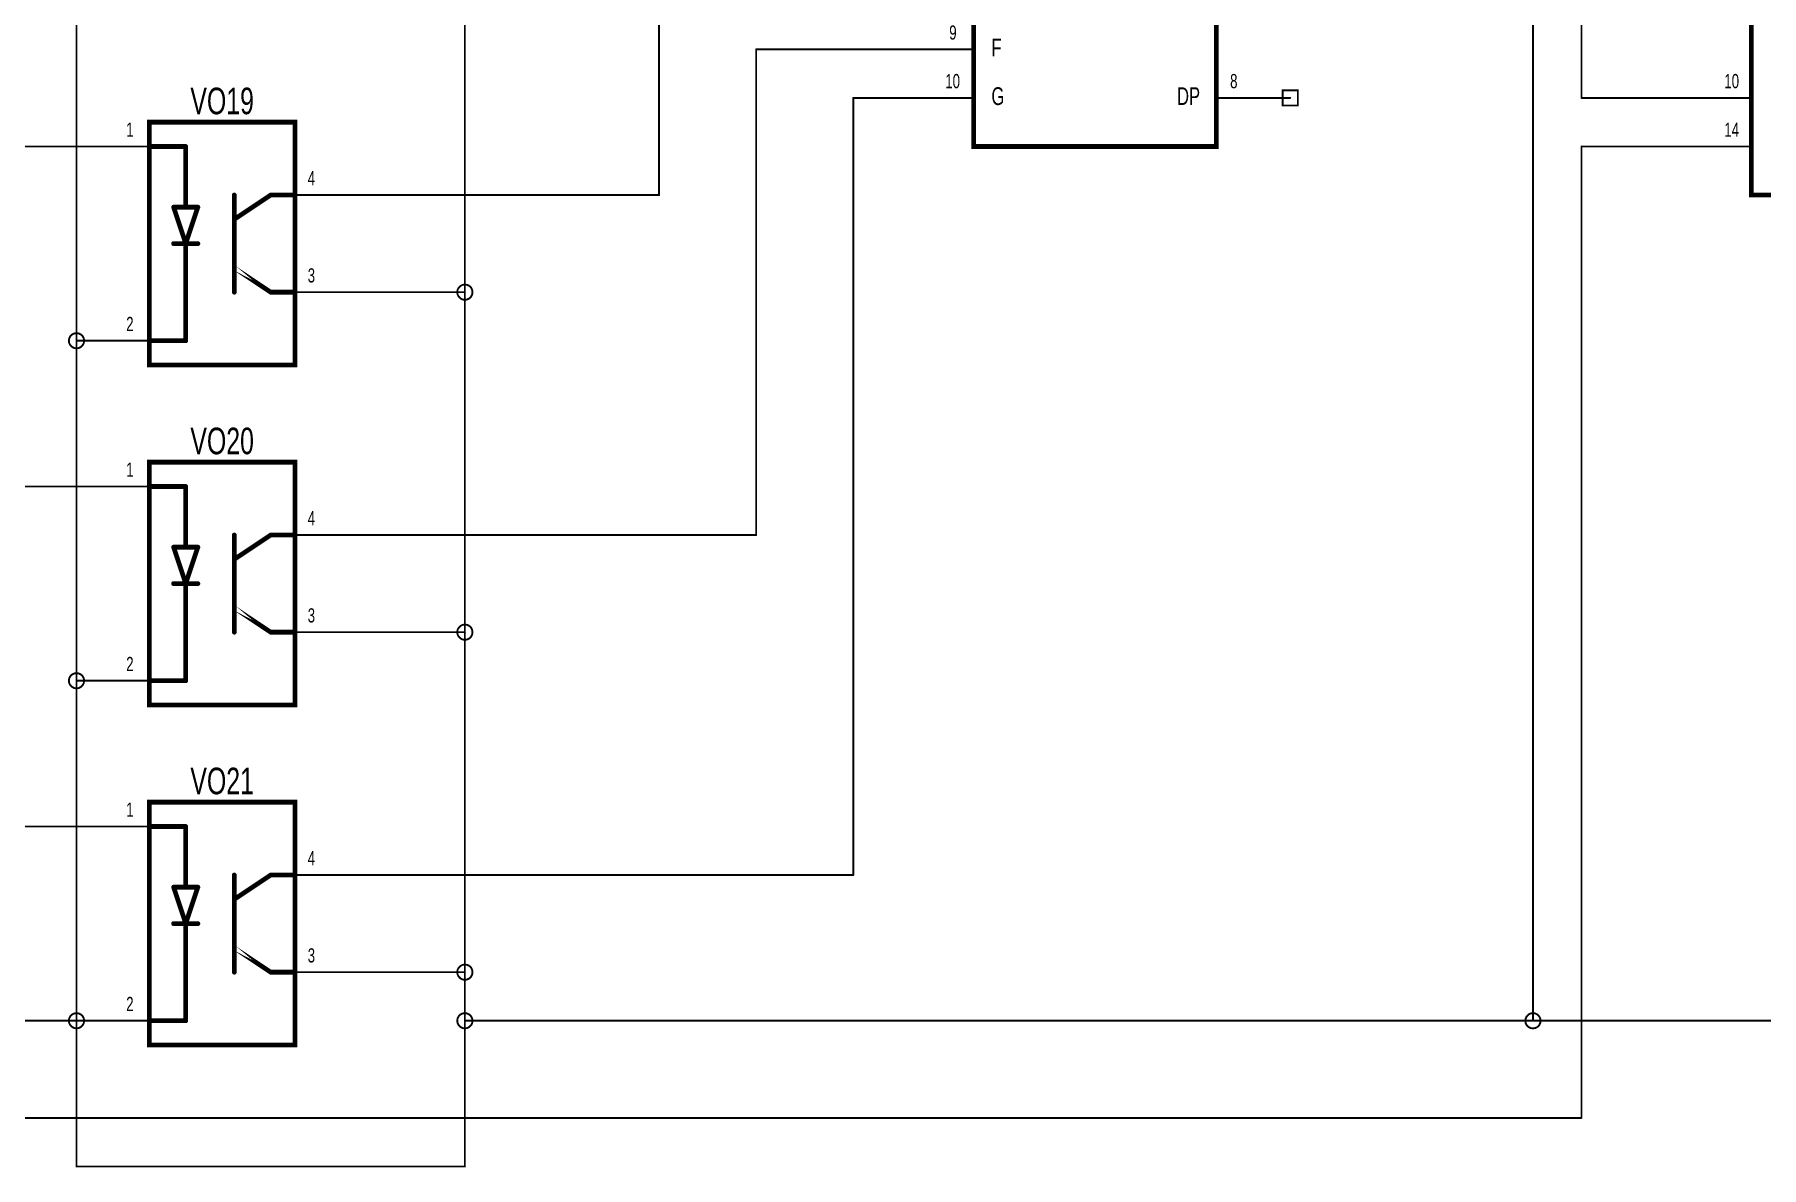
# Model space of a CAD drawing. Extents: x -9.1 to 18.8, y -6.3 to 0.3.
# Drawn here: x 9.814 to 13.371, y -5.202 to -2.87 of the extents above; entities that cross this region are included whole.
import ezdxf
from ezdxf.enums import TextEntityAlignment as Align

# ---------------------------------------------------------------- set-up
doc = ezdxf.new("R2010")
doc.units = 0
for name, color, linetype in [('Element', 253, 'CONTINUOUS'), ('Net', 50, 'CONTINUOUS'), ('Pin', 50, 'CONTINUOUS')]:
    doc.layers.add(name, color=color, linetype=linetype)

msp = doc.modelspace()

# ---------------------------------------------------------------- linework, layer by layer
at = {"layer": 'Element', "linetype": 'CONTINUOUS', "const_width": 0.0098}
for points in [[(13.35, -2), (14.05, -2), (14.05, -3.2), (13.35, -3.2), (13.35, -2)], [(11.7479, -2.3), (12.2479, -2.3), (12.2479, -3.1), (11.7479, -3.1), (11.7479, -2.3)], [(10.05, -3.05), (10.35, -3.05), (10.35, -3.55), (10.05, -3.55), (10.05, -3.05)], [(10.05, -3.1), (10.125, -3.1)], [(10.125, -3.1), (10.125, -3.225)], [(10.225, -3.2), (10.225, -3.4)], [(10.225, -3.25), (10.3, -3.2)], [(10.3, -3.2), (10.35, -3.2)], [(10.15, -3.225), (10.1, -3.225)], [(10.1, -3.225), (10.125, -3.3)], [(10.125, -3.3), (10.15, -3.225)], [(10.1, -3.3), (10.15, -3.3)], [(10.125, -3.3), (10.125, -3.5)], [(10.225, -3.35), (10.3, -3.4), (10.225, -3.35)], [(10.3, -3.4), (10.35, -3.4)], [(10.125, -3.5), (10.05, -3.5)], [(10.05, -3.75), (10.35, -3.75), (10.35, -4.25), (10.05, -4.25), (10.05, -3.75)], [(10.05, -3.8), (10.125, -3.8)], [(10.125, -3.8), (10.125, -3.925)], [(10.225, -3.9), (10.225, -4.1)], [(10.225, -3.95), (10.3, -3.9)], [(10.3, -3.9), (10.35, -3.9)], [(10.15, -3.925), (10.1, -3.925)], [(10.1, -3.925), (10.125, -4)], [(10.125, -4), (10.15, -3.925)], [(10.1, -4), (10.15, -4)], [(10.125, -4), (10.125, -4.2)], [(10.225, -4.05), (10.3, -4.1), (10.225, -4.05)], [(10.3, -4.1), (10.35, -4.1)], [(10.125, -4.2), (10.05, -4.2)], [(10.05, -4.45), (10.35, -4.45), (10.35, -4.95), (10.05, -4.95), (10.05, -4.45)], [(10.05, -4.5), (10.125, -4.5)], [(10.125, -4.5), (10.125, -4.625)], [(10.15, -4.625), (10.1, -4.625)], [(10.1, -4.625), (10.125, -4.7)], [(10.125, -4.7), (10.15, -4.625)], [(10.225, -4.6), (10.225, -4.8)], [(10.225, -4.65), (10.3, -4.6)], [(10.3, -4.6), (10.35, -4.6)], [(10.1, -4.7), (10.15, -4.7)], [(10.125, -4.7), (10.125, -4.9)], [(10.225, -4.75), (10.3, -4.8), (10.225, -4.75)], [(10.3, -4.8), (10.35, -4.8)], [(10.125, -4.9), (10.05, -4.9)]]:
    msp.add_lwpolyline(points, dxfattribs=at)
at = {"layer": 'Element', "linetype": 'CONTINUOUS', "const_width": 0.0049}
for points in [[(10.0475, -3.1, 1), (10.0525, -3.1, 1), (10.0475, -3.1, 1)], [(10.1225, -3.1, 1), (10.1275, -3.1, 1), (10.1225, -3.1, 1)], [(10.1225, -3.1, 1), (10.1275, -3.1, 1), (10.1225, -3.1, 1)], [(10.2225, -3.2, 1), (10.2275, -3.2, 1), (10.2225, -3.2, 1)], [(10.2975, -3.2, 1), (10.3025, -3.2, 1), (10.2975, -3.2, 1)], [(10.2975, -3.2, 1), (10.3025, -3.2, 1), (10.2975, -3.2, 1)], [(10.3475, -3.2, 1), (10.3525, -3.2, 1), (10.3475, -3.2, 1)], [(10.0975, -3.225, 1), (10.1025, -3.225, 1), (10.0975, -3.225, 1)], [(10.0975, -3.225, 1), (10.1025, -3.225, 1), (10.0975, -3.225, 1)], [(10.1225, -3.225, 1), (10.1275, -3.225, 1), (10.1225, -3.225, 1)], [(10.1475, -3.225, 1), (10.1525, -3.225, 1), (10.1475, -3.225, 1)], [(10.1475, -3.225, 1), (10.1525, -3.225, 1), (10.1475, -3.225, 1)], [(10.2225, -3.25, 1), (10.2275, -3.25, 1), (10.2225, -3.25, 1)], [(10.0975, -3.3, 1), (10.1025, -3.3, 1), (10.0975, -3.3, 1)], [(10.1225, -3.3, 1), (10.1275, -3.3, 1), (10.1225, -3.3, 1)], [(10.1225, -3.3, 1), (10.1275, -3.3, 1), (10.1225, -3.3, 1)], [(10.1225, -3.3, 1), (10.1275, -3.3, 1), (10.1225, -3.3, 1)], [(10.1475, -3.3, 1), (10.1525, -3.3, 1), (10.1475, -3.3, 1)], [(10.2225, -3.35, 1), (10.2275, -3.35, 1), (10.2225, -3.35, 1)], [(10.2225, -3.4, 1), (10.2275, -3.4, 1), (10.2225, -3.4, 1)], [(10.2975, -3.4, 1), (10.3025, -3.4, 1), (10.2975, -3.4, 1)], [(10.3475, -3.4, 1), (10.3525, -3.4, 1), (10.3475, -3.4, 1)], [(10.0475, -3.5, 1), (10.0525, -3.5, 1), (10.0475, -3.5, 1)], [(10.1225, -3.5, 1), (10.1275, -3.5, 1), (10.1225, -3.5, 1)], [(10.1225, -3.5, 1), (10.1275, -3.5, 1), (10.1225, -3.5, 1)], [(10.0475, -3.8, 1), (10.0525, -3.8, 1), (10.0475, -3.8, 1)], [(10.1225, -3.8, 1), (10.1275, -3.8, 1), (10.1225, -3.8, 1)], [(10.1225, -3.8, 1), (10.1275, -3.8, 1), (10.1225, -3.8, 1)], [(10.2225, -3.9, 1), (10.2275, -3.9, 1), (10.2225, -3.9, 1)], [(10.2975, -3.9, 1), (10.3025, -3.9, 1), (10.2975, -3.9, 1)], [(10.2975, -3.9, 1), (10.3025, -3.9, 1), (10.2975, -3.9, 1)], [(10.3475, -3.9, 1), (10.3525, -3.9, 1), (10.3475, -3.9, 1)], [(10.0975, -3.925, 1), (10.1025, -3.925, 1), (10.0975, -3.925, 1)], [(10.0975, -3.925, 1), (10.1025, -3.925, 1), (10.0975, -3.925, 1)], [(10.1225, -3.925, 1), (10.1275, -3.925, 1), (10.1225, -3.925, 1)], [(10.1475, -3.925, 1), (10.1525, -3.925, 1), (10.1475, -3.925, 1)], [(10.1475, -3.925, 1), (10.1525, -3.925, 1), (10.1475, -3.925, 1)], [(10.2225, -3.95, 1), (10.2275, -3.95, 1), (10.2225, -3.95, 1)], [(10.0975, -4, 1), (10.1025, -4, 1), (10.0975, -4, 1)], [(10.1225, -4, 1), (10.1275, -4, 1), (10.1225, -4, 1)], [(10.1225, -4, 1), (10.1275, -4, 1), (10.1225, -4, 1)], [(10.1225, -4, 1), (10.1275, -4, 1), (10.1225, -4, 1)], [(10.1475, -4, 1), (10.1525, -4, 1), (10.1475, -4, 1)], [(10.2225, -4.05, 1), (10.2275, -4.05, 1), (10.2225, -4.05, 1)], [(10.2225, -4.1, 1), (10.2275, -4.1, 1), (10.2225, -4.1, 1)], [(10.2975, -4.1, 1), (10.3025, -4.1, 1), (10.2975, -4.1, 1)], [(10.3475, -4.1, 1), (10.3525, -4.1, 1), (10.3475, -4.1, 1)], [(10.0475, -4.2, 1), (10.0525, -4.2, 1), (10.0475, -4.2, 1)], [(10.1225, -4.2, 1), (10.1275, -4.2, 1), (10.1225, -4.2, 1)], [(10.1225, -4.2, 1), (10.1275, -4.2, 1), (10.1225, -4.2, 1)], [(10.0475, -4.5, 1), (10.0525, -4.5, 1), (10.0475, -4.5, 1)], [(10.1225, -4.5, 1), (10.1275, -4.5, 1), (10.1225, -4.5, 1)], [(10.1225, -4.5, 1), (10.1275, -4.5, 1), (10.1225, -4.5, 1)], [(10.0975, -4.625, 1), (10.1025, -4.625, 1), (10.0975, -4.625, 1)], [(10.0975, -4.625, 1), (10.1025, -4.625, 1), (10.0975, -4.625, 1)], [(10.1225, -4.625, 1), (10.1275, -4.625, 1), (10.1225, -4.625, 1)], [(10.1475, -4.625, 1), (10.1525, -4.625, 1), (10.1475, -4.625, 1)], [(10.1475, -4.625, 1), (10.1525, -4.625, 1), (10.1475, -4.625, 1)], [(10.2225, -4.6, 1), (10.2275, -4.6, 1), (10.2225, -4.6, 1)], [(10.2975, -4.6, 1), (10.3025, -4.6, 1), (10.2975, -4.6, 1)], [(10.2975, -4.6, 1), (10.3025, -4.6, 1), (10.2975, -4.6, 1)], [(10.3475, -4.6, 1), (10.3525, -4.6, 1), (10.3475, -4.6, 1)], [(10.2225, -4.65, 1), (10.2275, -4.65, 1), (10.2225, -4.65, 1)], [(10.0975, -4.7, 1), (10.1025, -4.7, 1), (10.0975, -4.7, 1)], [(10.1225, -4.7, 1), (10.1275, -4.7, 1), (10.1225, -4.7, 1)], [(10.1225, -4.7, 1), (10.1275, -4.7, 1), (10.1225, -4.7, 1)], [(10.1225, -4.7, 1), (10.1275, -4.7, 1), (10.1225, -4.7, 1)], [(10.1475, -4.7, 1), (10.1525, -4.7, 1), (10.1475, -4.7, 1)], [(10.2225, -4.75, 1), (10.2275, -4.75, 1), (10.2225, -4.75, 1)], [(10.2225, -4.8, 1), (10.2275, -4.8, 1), (10.2225, -4.8, 1)], [(10.2975, -4.8, 1), (10.3025, -4.8, 1), (10.2975, -4.8, 1)], [(10.3475, -4.8, 1), (10.3525, -4.8, 1), (10.3475, -4.8, 1)], [(10.0475, -4.9, 1), (10.0525, -4.9, 1), (10.0475, -4.9, 1)], [(10.1225, -4.9, 1), (10.1275, -4.9, 1), (10.1225, -4.9, 1)], [(10.1225, -4.9, 1), (10.1275, -4.9, 1), (10.1225, -4.9, 1)]]:
    msp.add_lwpolyline(points, format="xyb", dxfattribs=at)
at = {"layer": 'Net', "linetype": 'CONTINUOUS', "const_width": 0.0039}
for points in [[(9.9, -2.1), (9.9, -3.5)], [(13, -3), (13, -2.1)], [(10.7, -3.4), (10.7, -2.7)], [(12.9, -2.7), (12.9, -4.9)], [(11.1, -3.2), (11.1, -2.8)], [(11.3, -3.9), (11.3, -2.9)], [(11.3, -2.9), (11.5953, -2.9)], [(11.5, -4.6), (11.5, -3)], [(11.5, -3), (11.5953, -3)], [(13.2, -3), (13, -3)], [(9.7, -3.1), (9.9, -3.1)], [(13, -5.1), (13, -3.1)], [(13, -3.1), (13.2, -3.1)], [(10.5, -3.2), (11.1, -3.2)], [(10.7, -3.4), (10.5, -3.4)], [(10.6843, -3.4), (10.685, -3.4049), (10.6873, -3.4093), (10.6907, -3.4127), (10.6951, -3.415), (10.7, -3.4157), (10.7049, -3.415), (10.7093, -3.4127), (10.7127, -3.4093), (10.715, -3.4049), (10.7157, -3.4), (10.715, -3.3951), (10.7127, -3.3907), (10.7093, -3.3873), (10.7049, -3.385), (10.7, -3.3843), (10.6951, -3.385), (10.6907, -3.3873), (10.6873, -3.3907), (10.685, -3.3951), (10.6843, -3.4)], [(10.7, -4.1), (10.7, -3.4)], [(10.7, -3.4), (10.7, -3.4)], [(9.8843, -3.5), (9.885, -3.5049), (9.8873, -3.5093), (9.8907, -3.5127), (9.8951, -3.515), (9.9, -3.5157), (9.9049, -3.515), (9.9093, -3.5127), (9.9127, -3.5093), (9.915, -3.5049), (9.9157, -3.5), (9.915, -3.4951), (9.9127, -3.4907), (9.9093, -3.4873), (9.9049, -3.485), (9.9, -3.4843), (9.8951, -3.485), (9.8907, -3.4873), (9.8873, -3.4907), (9.885, -3.4951), (9.8843, -3.5)], [(9.8843, -3.5), (9.885, -3.5049), (9.8873, -3.5093), (9.8907, -3.5127), (9.8951, -3.515), (9.9, -3.5157), (9.9049, -3.515), (9.9093, -3.5127), (9.9127, -3.5093), (9.915, -3.5049), (9.9157, -3.5), (9.915, -3.4951), (9.9127, -3.4907), (9.9093, -3.4873), (9.9049, -3.485), (9.9, -3.4843), (9.8951, -3.485), (9.8907, -3.4873), (9.8873, -3.4907), (9.885, -3.4951), (9.8843, -3.5)], [(9.9, -3.5), (9.9, -3.5)], [(9.9, -3.5), (9.9, -4.2)], [(9.6, -3.8), (9.9, -3.8)], [(10.5, -3.9), (11.3, -3.9)], [(10.6843, -4.1), (10.685, -4.1049), (10.6873, -4.1093), (10.6907, -4.1127), (10.6951, -4.115), (10.7, -4.1157), (10.7049, -4.115), (10.7093, -4.1127), (10.7127, -4.1093), (10.715, -4.1049), (10.7157, -4.1), (10.715, -4.0951), (10.7127, -4.0907), (10.7093, -4.0873), (10.7049, -4.085), (10.7, -4.0843), (10.6951, -4.085), (10.6907, -4.0873), (10.6873, -4.0907), (10.685, -4.0951), (10.6843, -4.1)], [(10.7, -4.1), (10.5, -4.1)], [(10.7, -4.8), (10.7, -4.1)], [(10.7, -4.1), (10.7, -4.1)], [(9.8843, -4.2), (9.885, -4.2049), (9.8873, -4.2093), (9.8907, -4.2127), (9.8951, -4.215), (9.9, -4.2157), (9.9049, -4.215), (9.9093, -4.2127), (9.9127, -4.2093), (9.915, -4.2049), (9.9157, -4.2), (9.915, -4.1951), (9.9127, -4.1907), (9.9093, -4.1873), (9.9049, -4.185), (9.9, -4.1843), (9.8951, -4.185), (9.8907, -4.1873), (9.8873, -4.1907), (9.885, -4.1951), (9.8843, -4.2)], [(9.9, -4.2), (9.9, -4.2)], [(9.9, -4.2), (9.9, -4.9)], [(9.5, -4.5), (9.9, -4.5)], [(10.5, -4.6), (11.5, -4.6)], [(10.5, -4.8), (10.7, -4.8)], [(10.6843, -4.8), (10.685, -4.8049), (10.6873, -4.8093), (10.6907, -4.8127), (10.6951, -4.815), (10.7, -4.8157), (10.7049, -4.815), (10.7093, -4.8127), (10.7127, -4.8093), (10.715, -4.8049), (10.7157, -4.8), (10.715, -4.7951), (10.7127, -4.7907), (10.7093, -4.7873), (10.7049, -4.785), (10.7, -4.7843), (10.6951, -4.785), (10.6907, -4.7873), (10.6873, -4.7907), (10.685, -4.7951), (10.6843, -4.8)], [(10.7, -4.9), (10.7, -4.8)], [(4.5, -4.9), (9.9, -4.9)], [(9.8843, -4.9), (9.885, -4.9049), (9.8873, -4.9093), (9.8907, -4.9127), (9.8951, -4.915), (9.9, -4.9157), (9.9049, -4.915), (9.9093, -4.9127), (9.9127, -4.9093), (9.915, -4.9049), (9.9157, -4.9), (9.915, -4.8951), (9.9127, -4.8907), (9.9093, -4.8873), (9.9049, -4.885), (9.9, -4.8843), (9.8951, -4.885), (9.8907, -4.8873), (9.8873, -4.8907), (9.885, -4.8951), (9.8843, -4.9)], [(9.8843, -4.9), (9.885, -4.9049), (9.8873, -4.9093), (9.8907, -4.9127), (9.8951, -4.915), (9.9, -4.9157), (9.9049, -4.915), (9.9093, -4.9127), (9.9127, -4.9093), (9.915, -4.9049), (9.9157, -4.9), (9.915, -4.8951), (9.9127, -4.8907), (9.9093, -4.8873), (9.9049, -4.885), (9.9, -4.8843), (9.8951, -4.885), (9.8907, -4.8873), (9.8873, -4.8907), (9.885, -4.8951), (9.8843, -4.9)], [(9.9, -4.9), (9.9, -4.9)], [(9.9, -4.9), (9.9, -5.2)], [(10.6843, -4.9), (10.685, -4.9049), (10.6873, -4.9093), (10.6907, -4.9127), (10.6951, -4.915), (10.7, -4.9157), (10.7049, -4.915), (10.7093, -4.9127), (10.7127, -4.9093), (10.715, -4.9049), (10.7157, -4.9), (10.715, -4.8951), (10.7127, -4.8907), (10.7093, -4.8873), (10.7049, -4.885), (10.7, -4.8843), (10.6951, -4.885), (10.6907, -4.8873), (10.6873, -4.8907), (10.685, -4.8951), (10.6843, -4.9)], [(16.1, -4.9), (10.7, -4.9)], [(10.7, -5.2), (10.7, -4.9)], [(12.8843, -4.9), (12.885, -4.9049), (12.8873, -4.9093), (12.8907, -4.9127), (12.8951, -4.915), (12.9, -4.9157), (12.9049, -4.915), (12.9093, -4.9127), (12.9127, -4.9093), (12.915, -4.9049), (12.9157, -4.9), (12.915, -4.8951), (12.9127, -4.8907), (12.9093, -4.8873), (12.9049, -4.885), (12.9, -4.8843), (12.8951, -4.885), (12.8907, -4.8873), (12.8873, -4.8907), (12.885, -4.8951), (12.8843, -4.9)], [(8.2, -5.1), (13, -5.1)], [(9.9, -5.2), (10.7, -5.2)]]:
    msp.add_lwpolyline(points, dxfattribs=at)
at = {"layer": 'Net', "linetype": 'CONTINUOUS', "const_width": 0.002}
for points in [[(11.299, -2.9, 1), (11.301, -2.9, 1), (11.299, -2.9, 1)], [(11.299, -2.9, 1), (11.301, -2.9, 1), (11.299, -2.9, 1)], [(11.5943, -2.9, 1), (11.5963, -2.9, 1), (11.5943, -2.9, 1)], [(11.499, -3, 1), (11.501, -3, 1), (11.499, -3, 1)], [(11.499, -3, 1), (11.501, -3, 1), (11.499, -3, 1)], [(11.5943, -3, 1), (11.5963, -3, 1), (11.5943, -3, 1)], [(12.999, -3, 1), (13.001, -3, 1), (12.999, -3, 1)], [(12.999, -3, 1), (13.001, -3, 1), (12.999, -3, 1)], [(13.199, -3, 1), (13.201, -3, 1), (13.199, -3, 1)], [(9.899, -3.1, 1), (9.901, -3.1, 1), (9.899, -3.1, 1)], [(12.999, -3.1, 1), (13.001, -3.1, 1), (12.999, -3.1, 1)], [(12.999, -3.1, 1), (13.001, -3.1, 1), (12.999, -3.1, 1)], [(13.199, -3.1, 1), (13.201, -3.1, 1), (13.199, -3.1, 1)], [(10.499, -3.2, 1), (10.501, -3.2, 1), (10.499, -3.2, 1)], [(11.099, -3.2, 1), (11.101, -3.2, 1), (11.099, -3.2, 1)], [(11.099, -3.2, 1), (11.101, -3.2, 1), (11.099, -3.2, 1)], [(10.499, -3.4, 1), (10.501, -3.4, 1), (10.499, -3.4, 1)], [(10.6833, -3.4, 1), (10.6852, -3.4, 1), (10.6833, -3.4, 1)], [(10.699, -3.4, 1), (10.701, -3.4, 1), (10.699, -3.4, 1)], [(10.699, -3.4, 1), (10.701, -3.4, 1), (10.699, -3.4, 1)], [(10.699, -3.4, 1), (10.701, -3.4, 1), (10.699, -3.4, 1)], [(10.699, -3.4, 1), (10.701, -3.4, 1), (10.699, -3.4, 1)], [(9.8833, -3.5, 1), (9.8852, -3.5, 1), (9.8833, -3.5, 1)], [(9.8833, -3.5, 1), (9.8852, -3.5, 1), (9.8833, -3.5, 1)], [(9.899, -3.5, 1), (9.901, -3.5, 1), (9.899, -3.5, 1)], [(9.899, -3.5, 1), (9.901, -3.5, 1), (9.899, -3.5, 1)], [(9.899, -3.5, 1), (9.901, -3.5, 1), (9.899, -3.5, 1)], [(9.899, -3.8, 1), (9.901, -3.8, 1), (9.899, -3.8, 1)], [(10.499, -3.9, 1), (10.501, -3.9, 1), (10.499, -3.9, 1)], [(11.299, -3.9, 1), (11.301, -3.9, 1), (11.299, -3.9, 1)], [(11.299, -3.9, 1), (11.301, -3.9, 1), (11.299, -3.9, 1)], [(10.499, -4.1, 1), (10.501, -4.1, 1), (10.499, -4.1, 1)], [(10.6833, -4.1, 1), (10.6852, -4.1, 1), (10.6833, -4.1, 1)], [(10.699, -4.1, 1), (10.701, -4.1, 1), (10.699, -4.1, 1)], [(10.699, -4.1, 1), (10.701, -4.1, 1), (10.699, -4.1, 1)], [(10.699, -4.1, 1), (10.701, -4.1, 1), (10.699, -4.1, 1)], [(10.699, -4.1, 1), (10.701, -4.1, 1), (10.699, -4.1, 1)], [(9.8833, -4.2, 1), (9.8852, -4.2, 1), (9.8833, -4.2, 1)], [(9.899, -4.2, 1), (9.901, -4.2, 1), (9.899, -4.2, 1)], [(9.899, -4.2, 1), (9.901, -4.2, 1), (9.899, -4.2, 1)], [(9.899, -4.2, 1), (9.901, -4.2, 1), (9.899, -4.2, 1)], [(9.899, -4.5, 1), (9.901, -4.5, 1), (9.899, -4.5, 1)], [(10.499, -4.6, 1), (10.501, -4.6, 1), (10.499, -4.6, 1)], [(11.499, -4.6, 1), (11.501, -4.6, 1), (11.499, -4.6, 1)], [(11.499, -4.6, 1), (11.501, -4.6, 1), (11.499, -4.6, 1)], [(10.499, -4.8, 1), (10.501, -4.8, 1), (10.499, -4.8, 1)], [(10.6833, -4.8, 1), (10.6852, -4.8, 1), (10.6833, -4.8, 1)], [(10.699, -4.8, 1), (10.701, -4.8, 1), (10.699, -4.8, 1)], [(10.699, -4.8, 1), (10.701, -4.8, 1), (10.699, -4.8, 1)], [(10.699, -4.8, 1), (10.701, -4.8, 1), (10.699, -4.8, 1)], [(9.8833, -4.9, 1), (9.8852, -4.9, 1), (9.8833, -4.9, 1)], [(9.8833, -4.9, 1), (9.8852, -4.9, 1), (9.8833, -4.9, 1)], [(9.899, -4.9, 1), (9.901, -4.9, 1), (9.899, -4.9, 1)], [(9.899, -4.9, 1), (9.901, -4.9, 1), (9.899, -4.9, 1)], [(9.899, -4.9, 1), (9.901, -4.9, 1), (9.899, -4.9, 1)], [(9.899, -4.9, 1), (9.901, -4.9, 1), (9.899, -4.9, 1)], [(10.6833, -4.9, 1), (10.6852, -4.9, 1), (10.6833, -4.9, 1)], [(10.699, -4.9, 1), (10.701, -4.9, 1), (10.699, -4.9, 1)], [(10.699, -4.9, 1), (10.701, -4.9, 1), (10.699, -4.9, 1)], [(10.699, -4.9, 1), (10.701, -4.9, 1), (10.699, -4.9, 1)], [(12.8833, -4.9, 1), (12.8852, -4.9, 1), (12.8833, -4.9, 1)], [(12.899, -4.9, 1), (12.901, -4.9, 1), (12.899, -4.9, 1)], [(12.999, -5.1, 1), (13.001, -5.1, 1), (12.999, -5.1, 1)], [(12.999, -5.1, 1), (13.001, -5.1, 1), (12.999, -5.1, 1)], [(9.899, -5.2, 1), (9.901, -5.2, 1), (9.899, -5.2, 1)], [(9.899, -5.2, 1), (9.901, -5.2, 1), (9.899, -5.2, 1)], [(10.699, -5.2, 1), (10.701, -5.2, 1), (10.699, -5.2, 1)], [(10.699, -5.2, 1), (10.701, -5.2, 1), (10.699, -5.2, 1)]]:
    msp.add_lwpolyline(points, format="xyb", dxfattribs=at)
at = {"layer": 'Pin', "linetype": 'CONTINUOUS', "const_width": 0.002}
for points in [[(11.5943, -2.9, 1), (11.5963, -2.9, 1), (11.5943, -2.9, 1)], [(11.7443, -2.9, 1), (11.7463, -2.9, 1), (11.7443, -2.9, 1)], [(11.5943, -3, 1), (11.5963, -3, 1), (11.5943, -3, 1)], [(11.7443, -3, 1), (11.7463, -3, 1), (11.7443, -3, 1)], [(12.249, -3, 1), (12.251, -3, 1), (12.249, -3, 1)], [(12.399, -3, 1), (12.401, -3, 1), (12.399, -3, 1)], [(13.199, -3, 1), (13.201, -3, 1), (13.199, -3, 1)], [(13.349, -3, 1), (13.351, -3, 1), (13.349, -3, 1)], [(9.899, -3.1, 1), (9.901, -3.1, 1), (9.899, -3.1, 1)], [(10.049, -3.1, 1), (10.051, -3.1, 1), (10.049, -3.1, 1)], [(13.199, -3.1, 1), (13.201, -3.1, 1), (13.199, -3.1, 1)], [(13.349, -3.1, 1), (13.351, -3.1, 1), (13.349, -3.1, 1)], [(10.349, -3.2, 1), (10.351, -3.2, 1), (10.349, -3.2, 1)], [(10.499, -3.2, 1), (10.501, -3.2, 1), (10.499, -3.2, 1)], [(10.349, -3.4, 1), (10.351, -3.4, 1), (10.349, -3.4, 1)], [(10.499, -3.4, 1), (10.501, -3.4, 1), (10.499, -3.4, 1)], [(9.899, -3.5, 1), (9.901, -3.5, 1), (9.899, -3.5, 1)], [(10.049, -3.5, 1), (10.051, -3.5, 1), (10.049, -3.5, 1)], [(9.899, -3.8, 1), (9.901, -3.8, 1), (9.899, -3.8, 1)], [(10.049, -3.8, 1), (10.051, -3.8, 1), (10.049, -3.8, 1)], [(10.349, -3.9, 1), (10.351, -3.9, 1), (10.349, -3.9, 1)], [(10.499, -3.9, 1), (10.501, -3.9, 1), (10.499, -3.9, 1)], [(10.349, -4.1, 1), (10.351, -4.1, 1), (10.349, -4.1, 1)], [(10.499, -4.1, 1), (10.501, -4.1, 1), (10.499, -4.1, 1)], [(9.899, -4.2, 1), (9.901, -4.2, 1), (9.899, -4.2, 1)], [(10.049, -4.2, 1), (10.051, -4.2, 1), (10.049, -4.2, 1)], [(9.899, -4.5, 1), (9.901, -4.5, 1), (9.899, -4.5, 1)], [(10.049, -4.5, 1), (10.051, -4.5, 1), (10.049, -4.5, 1)], [(10.349, -4.6, 1), (10.351, -4.6, 1), (10.349, -4.6, 1)], [(10.499, -4.6, 1), (10.501, -4.6, 1), (10.499, -4.6, 1)], [(10.349, -4.8, 1), (10.351, -4.8, 1), (10.349, -4.8, 1)], [(10.499, -4.8, 1), (10.501, -4.8, 1), (10.499, -4.8, 1)], [(9.899, -4.9, 1), (9.901, -4.9, 1), (9.899, -4.9, 1)], [(10.049, -4.9, 1), (10.051, -4.9, 1), (10.049, -4.9, 1)]]:
    msp.add_lwpolyline(points, format="xyb", dxfattribs=at)
at = {"layer": 'Pin', "linetype": 'CONTINUOUS', "const_width": 0.0039}
for points in [[(11.7453, -2.9), (11.5953, -2.9)], [(12.3843, -2.9843), (12.4157, -2.9843), (12.4157, -3.0157), (12.3843, -3.0157), (12.3843, -2.9843)], [(11.7453, -3), (11.5953, -3)], [(12.25, -3), (12.4, -3)], [(13.35, -3), (13.2, -3)], [(10.05, -3.1), (9.9, -3.1)], [(13.35, -3.1), (13.2, -3.1)], [(10.35, -3.2), (10.5, -3.2)], [(10.35, -3.4), (10.5, -3.4)], [(10.05, -3.5), (9.9, -3.5)], [(10.05, -3.8), (9.9, -3.8)], [(10.35, -3.9), (10.5, -3.9)], [(10.35, -4.1), (10.5, -4.1)], [(10.05, -4.2), (9.9, -4.2)], [(10.05, -4.5), (9.9, -4.5)], [(10.35, -4.6), (10.5, -4.6)], [(10.35, -4.8), (10.5, -4.8)], [(10.05, -4.9), (9.9, -4.9)]]:
    msp.add_lwpolyline(points, dxfattribs=at)

# ---------------------------------------------------------------- texts
at = {"layer": 'Element', "width": 0.7}
for s, p in [('VO19', (10.2, -3.05)), ('VO20', (10.2, -3.75)), ('VO21', (10.2, -4.45))]:
    msp.add_text(s, height=0.0547, dxfattribs=at).set_placement(p, align=Align.BOTTOM_CENTER)
at = {"layer": 'Pin', "width": 0.7}
for s, height, p in [('9', 0.0292, (11.6977, -2.8508)), ('F', 0.0365, (11.7846, -2.8781)), ('10', 0.0292, (11.6895, -2.9508)), ('8', 0.0292, (12.2762, -2.9508)), ('10', 0.0292, (13.2942, -2.9508)), ('G', 0.0365, (11.7846, -2.9781)), ('DP', 0.0365, (12.1669, -2.9781)), ('1', 0.0292, (10.0024, -3.0508)), ('14', 0.0292, (13.2942, -3.0508)), ('4', 0.0292, (10.3762, -3.1508)), ('3', 0.0292, (10.3762, -3.3508)), ('2', 0.0292, (10.0024, -3.4508)), ('1', 0.0292, (10.0024, -3.7508)), ('4', 0.0292, (10.3762, -3.8508)), ('3', 0.0292, (10.3762, -4.0508)), ('2', 0.0292, (10.0024, -4.1508)), ('1', 0.0292, (10.0024, -4.4508)), ('4', 0.0292, (10.3762, -4.5508)), ('3', 0.0292, (10.3762, -4.7508)), ('2', 0.0292, (10.0024, -4.8508))]:
    msp.add_text(s, height=height, dxfattribs=at).set_placement(p, align=Align.TOP_LEFT)

doc.saveas('drawing.dxf')
